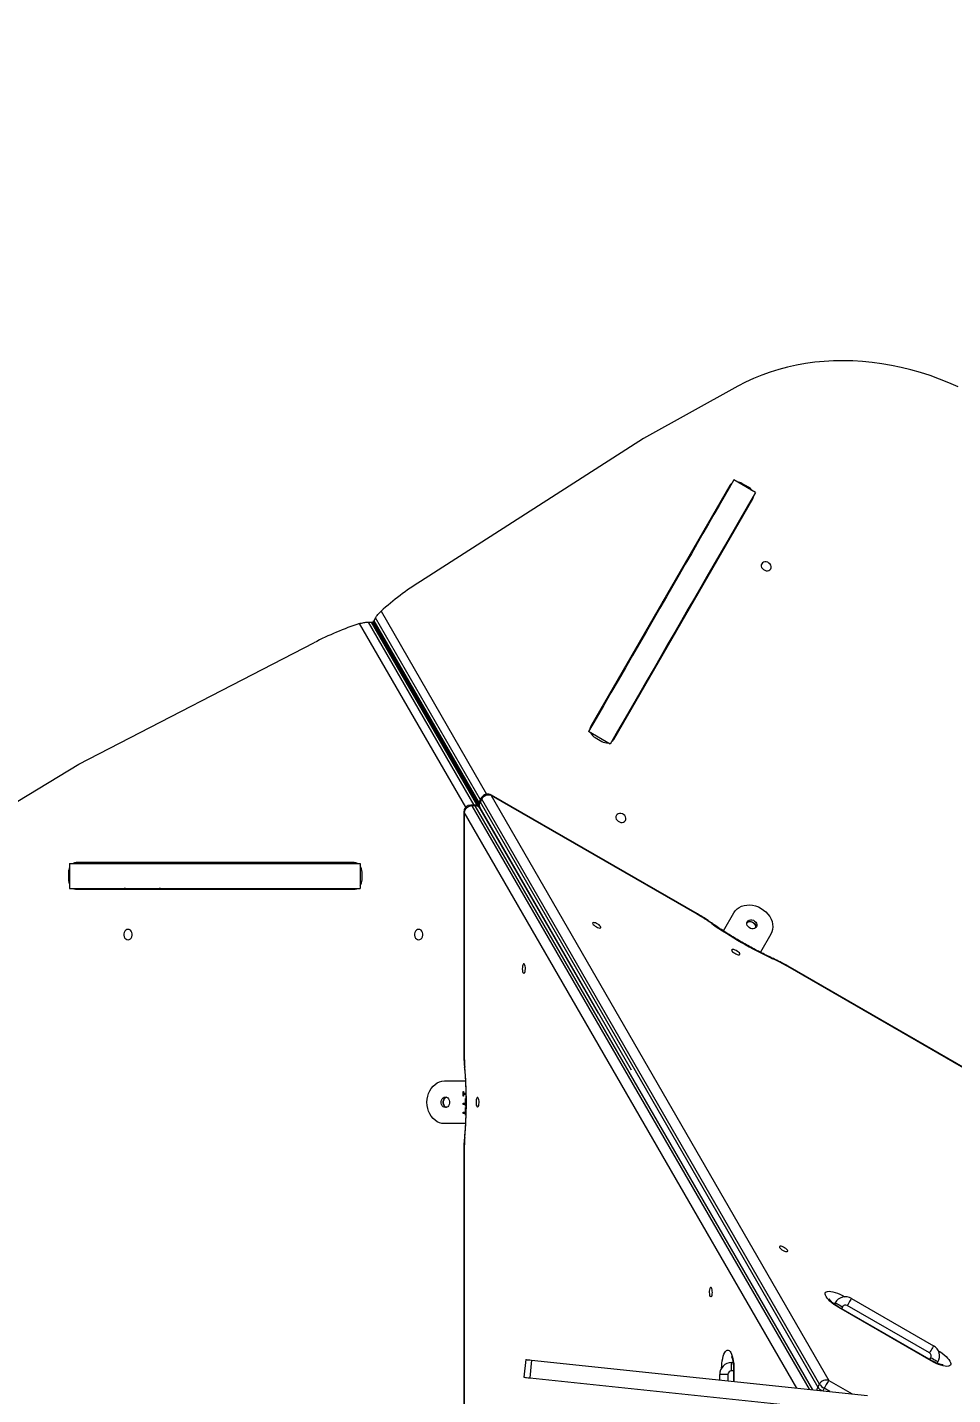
# Model space of a CAD drawing. Header units: millimetres. Extents: x 10684 to 26054, y -4768 to 6894.
# Drawn here: x 15979 to 16759, y -840 to 314 of the extents above; entities that cross this region are included whole.
import ezdxf

# ---------------------------------------------------------------- set-up
doc = ezdxf.new("R2010")
doc.units = ezdxf.units.MM
for name, color, linetype in [('DIKOM_ОБЪЕКТ', 7, 'Continuous'), ('DIKOM_РАЗМЕР_ЗОНА', 7, 'Continuous'), ('DIKOM_РАЗМЕР_ОБЪЕКТА', 7, 'Continuous')]:
    doc.layers.add(name, color=color, linetype=linetype)
doc.styles.add('style1', font='arial.ttf', dxfattribs={"width": 0.8})
doc.dimstyles.new('1-50', dxfattribs={"dimtxt": 300, "dimasz": 200, "dimexe": 100, "dimexo": 0, "dimgap": 100, "dimtad": 1, "dimtxsty": 'style1', "dimcen": 200, "dimclrd": 7, "dimclre": 7, "dimclrt": 7, "dimadec": 1, "dimazin": 2, "dimtfac": 1, "dimtmove": 0, "dimatfit": 2, "dimfxl": 0, "dimlwd": 25, "dimlwe": 18, "dimarcsym": 0})

# ---------------------------------------------------------------- blocks, each defined once
blk = doc.blocks.new('*D10')
at = {"layer": 'Defpoints', "color": 0, "transparency": 16777216}
for p in [(23703.9, 6443.4), (23703.9, 1519.9), (10683.6, -343.4)]:
    blk.add_point(p, dxfattribs=at)
at = {"layer": 'DIKOM_РАЗМЕР_ЗОНА', "color": 7, "lineweight": 18, "transparency": 16777216}
for p, q in [((10683.6, -343.4), (10683.6, 6543.4)), ((23703.9, 1519.9), (23703.9, 6543.4))]:
    blk.add_line(p, q, dxfattribs=at)
at = {"layer": 'DIKOM_РАЗМЕР_ЗОНА', "color": 7, "lineweight": 25, "transparency": 16777216}
blk.add_line((10883.6, 6443.4), (23503.9, 6443.4), dxfattribs=at)
at = {"layer": 'DIKOM_РАЗМЕР_ЗОНА', "color": 7, "transparency": 16777216}
for points in [[(10883.6, 6476.7), (10883.6, 6410.1), (10683.6, 6443.4)], [(23503.9, 6476.7), (23503.9, 6410.1), (23703.9, 6443.4)]]:
    blk.add_solid(points, dxfattribs=at)
at = {"layer": 'DIKOM_РАЗМЕР_ЗОНА', "color": 7, "transparency": 16777216, "insert": (17260.4, 6696.7), "char_height": 300, "attachment_point": 5, "style": 'style1'}
blk.add_mtext('13000', dxfattribs=at)
blk = doc.blocks.new('*D11')
at = {"layer": 'Defpoints', "color": 0, "transparency": 16777216}
for p in [(22204.3, 5604.8), (22204.3, 1517.6), (12683.6, -576.7)]:
    blk.add_point(p, dxfattribs=at)
at = {"layer": 'DIKOM_РАЗМЕР_ОБЪЕКТА', "color": 7, "lineweight": 18, "transparency": 16777216}
for p, q in [((12683.6, -576.7), (12683.6, 5704.8)), ((22204.3, 1517.6), (22204.3, 5704.8))]:
    blk.add_line(p, q, dxfattribs=at)
at = {"layer": 'DIKOM_РАЗМЕР_ОБЪЕКТА', "color": 7, "lineweight": 25, "transparency": 16777216}
blk.add_line((12883.6, 5604.8), (22004.3, 5604.8), dxfattribs=at)
at = {"layer": 'DIKOM_РАЗМЕР_ОБЪЕКТА', "color": 7, "transparency": 16777216}
for points in [[(12883.6, 5638.1), (12883.6, 5571.5), (12683.6, 5604.8)], [(22004.3, 5638.1), (22004.3, 5571.5), (22204.3, 5604.8)]]:
    blk.add_solid(points, dxfattribs=at)
at = {"layer": 'DIKOM_РАЗМЕР_ОБЪЕКТА', "color": 7, "transparency": 16777216, "insert": (17246, 5858), "char_height": 300, "attachment_point": 5, "style": 'style1'}
blk.add_mtext('9500', dxfattribs=at)

msp = doc.modelspace()

# ---------------------------------------------------------------- linework, layer by layer
at = {"layer": 'DIKOM_ОБЪЕКТ', "color": 7, "linetype": 'Continuous', "lineweight": 15}
for p, q in [((16577.859, 10.89), (16498.103, -33.103)), ((16498.103, -33.103), (16310.213, -153.708)), ((16592.653, -78.703), (16574.467, -68.203)), ((16571.001, -72.806), (16453.761, -275.871)), ((16581.197, -71.146), (16580.789, -71.853)), ((16586.74, -74.346), (16581.197, -71.146)), ((16586.331, -75.053), (16586.74, -74.346)), ((16473.16, -287.071), (16590.4, -84.006)), ((16586.801, -88.974), (16569.362, -119.179)), ((16554.945, -145.415), (16554.339, -145.065)), ((16514.329, -170.964), (16515.542, -170.264)), ((16515.542, -170.264), (16514.33, -170.964)), ((16542.889, -164.897), (16543.495, -165.247)), ((16544.536, -162.044), (16545.142, -162.394)), ((16272.2, -184.462), (16270.758, -186.958)), ((16360.771, -337.871), (16272.2, -184.462)), ((16276.903, -178.949), (16365.978, -333.232)), ((16512.542, -175.46), (16511.329, -176.16)), ((16512.542, -175.46), (16511.329, -176.16)), ((16512.541, -175.461), (16511.329, -176.161)), ((16512.541, -175.461), (16511.329, -176.161)), ((16511.329, -176.161), (16512.154, -175.685)), ((16511.329, -176.16), (16512.129, -175.698)), ((16512.129, -175.698), (16512.542, -175.46)), ((16512.154, -175.685), (16512.541, -175.461)), ((16348.311, -344.219), (16258.895, -189.346)), ((16266.02, -188.029), (16268.904, -188.029)), ((16266.02, -188.029), (16355.151, -342.409)), ((16358.527, -343.262), (16268.904, -188.029)), ((16360.051, -344.566), (16269.765, -188.185)), ((16270.468, -187.792), (16359.562, -342.107)), ((16270.758, -186.958), (16359.592, -340.824)), ((16021.989, -307.988), (16220.38, -205.573)), ((16315.949, -268.178), (16316.646, -267.775)), ((16480.236, -274.816), (16479.63, -274.466)), ((16323.449, -281.169), (16324.147, -280.766)), ((16324.147, -280.767), (16323.449, -281.169)), ((16470.103, -290.966), (16451.916, -280.466)), ((16457.421, -285.531), (16462.964, -288.731)), ((15944.011, -355.062), (16021.989, -307.988)), ((16338.062, -304.868), (16337.364, -305.27)), ((16369.797, -334.237), (16654.461, -827.702)), ((16543.561, -434.559), (16369.797, -334.237)), ((16543.723, -434.278), (16369.96, -333.955)), ((16355.443, -342.409), (16352.606, -342.409)), ((16356.397, -343.178), (16353.56, -343.178)), ((16353.56, -343.178), (16637.894, -835.247)), ((16640.915, -835.565), (16356.397, -343.178)), ((16360.344, -344.607), (16487.933, -565.784)), ((16361.764, -336.152), (16360.345, -338.609)), ((16361.952, -337.362), (16360.534, -339.82)), ((16360.534, -339.82), (16645.197, -833.284)), ((16460.269, -517.828), (16360.638, -345.407)), ((16646.616, -830.827), (16361.952, -337.362)), ((16346.606, -348.409), (16346.606, -549.054)), ((16346.606, -348.409), (16346.931, -348.409)), ((16346.931, -348.409), (16346.931, -549.054)), ((16627.618, -834.167), (16346.931, -348.409)), ((16014.204, -391.671), (16014.204, -412.671)), ((16014.204, -391.671), (16259.305, -391.671)), ((16254.403, -390.971), (16019.923, -390.971)), ((16103.266, -390.971), (16102.053, -391.671)), ((16259.305, -391.671), (16259.305, -412.671)), ((16013.387, -398.971), (16013.387, -405.371)), ((16014.204, -398.971), (16013.387, -398.971)), ((16260.939, -405.371), (16260.939, -398.971)), ((16013.387, -405.371), (16014.204, -405.371)), ((16014.204, -412.671), (16259.305, -412.671)), ((16019.923, -413.371), (16254.403, -413.371)), ((16090.832, -412.671), (16090.832, -413.371)), ((16110.438, -413.371), (16110.438, -412.671)), ((16113.732, -413.371), (16113.732, -412.671)), ((16240.251, -412.671), (16240.251, -413.371)), ((16565.603, -448.585), (16574.433, -433.292)), ((16605.61, -451.292), (16596.78, -466.585)), ((17011.215, -704.559), (16619.948, -478.661)), ((17011.377, -704.278), (16620.111, -478.38)), ((16346.606, -549.054), (16346.931, -549.054)), ((16330.397, -575.156), (16348.056, -575.156)), ((16346.112, -584.106), (16346.339, -584.106)), ((16346.112, -587.856), (16346.112, -584.106)), ((16346.339, -587.856), (16346.112, -587.856)), ((16346.399, -587.221), (16346.399, -584.839)), ((16347.59, -585.356), (16348.455, -585.356)), ((16348.477, -586.606), (16347.59, -586.606)), ((16346.112, -593.828), (16348.272, -593.828)), ((16346.112, -595.078), (16346.112, -593.828)), ((16348.272, -595.078), (16346.112, -595.078)), ((16346.399, -595.078), (16346.399, -593.828)), ((16348.272, -589.939), (16348.538, -589.939)), ((16348.272, -593.828), (16348.272, -589.939)), ((16348.559, -593.828), (16348.272, -593.828)), ((16348.272, -596.467), (16348.272, -595.078)), ((16348.559, -595.078), (16348.272, -595.078)), ((16348.532, -596.467), (16348.272, -596.467)), ((16348.272, -597.439), (16348.516, -597.439)), ((16348.272, -601.328), (16348.272, -597.439)), ((16348.057, -611.156), (16330.397, -611.156)), ((16346.112, -601.328), (16348.272, -601.328)), ((16346.112, -602.578), (16346.112, -601.328)), ((16348.272, -602.578), (16346.112, -602.578)), ((16346.399, -602.578), (16346.399, -601.328)), ((16348.559, -601.328), (16348.272, -601.328)), ((16348.272, -603.967), (16348.272, -602.578)), ((16346.606, -637.258), (16346.606, -1089.054)), ((16346.606, -637.258), (16346.931, -637.258)), ((16346.931, -637.258), (16346.931, -1089.054)), ((16668.023, -757.189), (16668.035, -757.196)), ((16673.588, -758.52), (16742.87, -798.52)), ((16659.235, -763.379), (16659.928, -762.181)), ((16740.771, -811.185), (16662.829, -766.185)), ((16740.961, -810.857), (16663.019, -765.857)), ((16665.99, -765.681), (16665.171, -767.099)), ((16739.37, -804.582), (16670.088, -764.582)), ((16398.888, -810.127), (16397.32, -825.044)), ((16403.86, -810.649), (16402.292, -825.567)), ((16403.86, -810.649), (16687.121, -840.421)), ((16572.476, -819.671), (16572.476, -812.671)), ((16572.476, -812.671), (16573.734, -812.671)), ((16573.677, -812.388), (16573.604, -812.671)), ((16574.114, -818.156), (16574.114, -828.544)), ((16574.114, -818.156), (16574.493, -818.156)), ((16574.493, -818.156), (16574.493, -828.583)), ((16739.649, -810.099), (16740.468, -808.681)), ((16746.53, -812.181), (16745.901, -813.27)), ((16746.174, -813.363), (16745.966, -813.157)), ((16402.292, -825.567), (16685.553, -855.339)), ((16562.476, -827.32), (16562.476, -822.671)), ((16569.476, -822.671), (16562.476, -822.671)), ((16569.476, -822.671), (16569.476, -828.056)), ((16574.114, -819.671), (16572.476, -819.671)), ((16654.461, -827.702), (16674.126, -839.055)), ((16645.197, -833.284), (16646.616, -830.827)), ((16650.649, -834.303), (16649.406, -836.457)), ((16655.487, -837.096), (16650.649, -834.303))]:
    msp.add_line(p, q, dxfattribs=at)
at = {"layer": 'DIKOM_ОБЪЕКТ', "color": 7, "linetype": 'Continuous', "lineweight": 15, "flags": 128}
for points in [[(16763.558, 10.331), (16755.755, 13.774), (16747.856, 16.939), (16739.873, 19.822), (16731.821, 22.418), (16723.714, 24.722), (16715.565, 26.731), (16707.39, 28.44), (16699.201, 29.847), (16691.014, 30.949), (16682.843, 31.745), (16674.702, 32.232), (16666.604, 32.411), (16658.565, 32.281), (16650.599, 31.842), (16642.718, 31.094), (16634.937, 30.04), (16627.269, 28.681), (16619.728, 27.019), (16612.327, 25.057), (16605.078, 22.799), (16597.995, 20.249), (16591.09, 17.411), (16584.374, 14.289), (16577.859, 10.89)], [(16574.467, -68.203), (16570.474, -75.119), (16566.333, -82.291), (16562.048, -89.714), (16557.62, -97.382), (16553.055, -105.289), (16548.356, -113.429), (16543.526, -121.795), (16538.569, -130.38), (16533.49, -139.178), (16528.291, -148.181), (16522.979, -157.383), (16517.556, -166.776), (16512.027, -176.353), (16506.396, -186.105), (16500.668, -196.026), (16494.848, -206.106), (16488.94, -216.339), (16482.949, -226.716), (16476.88, -237.229), (16470.737, -247.868), (16464.525, -258.627), (16458.25, -269.496), (16451.916, -280.466)], [(16592.653, -78.703), (16588.661, -85.619), (16584.52, -92.791), (16580.234, -100.214), (16575.807, -107.882), (16571.242, -115.789), (16566.542, -123.929), (16561.712, -132.295), (16556.755, -140.88), (16551.676, -149.678), (16546.478, -158.681), (16541.165, -167.883), (16535.742, -177.276), (16530.213, -186.853), (16524.583, -196.605), (16518.855, -206.526), (16513.035, -216.606), (16507.127, -226.839), (16501.136, -237.216), (16495.066, -247.729), (16488.923, -258.368), (16482.712, -269.127), (16476.437, -279.996), (16470.103, -290.966)], [(16605.524, -143.21), (16605.876, -142.243), (16605.891, -141.177), (16605.568, -140.098), (16604.932, -139.092), (16604.035, -138.241), (16602.951, -137.615), (16601.766, -137.264), (16600.577, -137.216), (16599.48, -137.476), (16598.564, -138.022), (16597.903, -138.81), (16597.551, -139.776), (16597.536, -140.842), (16597.86, -141.922), (16598.496, -142.928), (16599.392, -143.778), (16600.477, -144.404), (16601.662, -144.755), (16602.851, -144.803), (16603.948, -144.543), (16604.864, -143.998), (16605.524, -143.21)], [(16530.542, -144.283), (16529.604, -144.825), (16529.33, -144.983)], [(16512.542, -175.46), (16512.129, -175.699), (16511.329, -176.16)], [(16512.541, -175.461), (16512.154, -175.685), (16511.329, -176.161)], [(16369.797, -334.237), (16369.933, -334.002), (16369.96, -333.955)], [(16352.606, -342.409), (16353.091, -342.598), (16353.56, -343.178)], [(16356.397, -343.178), (16355.928, -342.598), (16355.443, -342.409)], [(16360.345, -338.609), (16360.266, -339.123), (16360.534, -339.82)], [(16361.952, -337.362), (16361.685, -336.666), (16361.764, -336.152)], [(16482.974, -355.473), (16483.326, -354.507), (16483.341, -353.44), (16483.017, -352.361), (16482.382, -351.355), (16481.485, -350.504), (16480.401, -349.878), (16479.216, -349.527), (16478.027, -349.479), (16476.93, -349.739), (16476.014, -350.285), (16475.353, -351.073), (16475.001, -352.039), (16474.986, -353.105), (16475.31, -354.185), (16475.946, -355.191), (16476.842, -356.041), (16477.927, -356.667), (16479.112, -357.018), (16480.301, -357.066), (16481.398, -356.807), (16482.314, -356.261), (16482.974, -355.473)], [(16133.266, -390.971), (16132.997, -391.126), (16132.053, -391.671)], [(16132.054, -391.671), (16132.857, -391.207), (16133.266, -390.971)], [(16139.266, -390.971), (16139.106, -391.063), (16138.329, -391.512), (16138.054, -391.671)], [(16138.054, -391.671), (16138.33, -391.512), (16139.107, -391.063), (16139.266, -390.971)], [(16574.433, -433.292), (16575.64, -431.568), (16577.14, -430.062), (16578.902, -428.804), (16580.89, -427.822), (16583.065, -427.134), (16585.381, -426.755), (16587.791, -426.692), (16590.247, -426.946), (16592.698, -427.513), (16595.095, -428.381), (16597.388, -429.532), (16599.532, -430.942), (16601.482, -432.584), (16603.198, -434.423), (16604.647, -436.423), (16605.797, -438.542), (16606.627, -440.738), (16607.118, -442.965), (16607.261, -445.178), (16607.054, -447.332), (16606.499, -449.384), (16605.61, -451.292)], [(16543.561, -434.559), (16543.696, -434.325), (16543.723, -434.278)], [(16063.633, -447.271), (16062.62, -447.449), (16061.689, -447.969), (16060.916, -448.79), (16060.363, -449.843), (16060.075, -451.045), (16060.075, -452.297), (16060.363, -453.499), (16060.916, -454.552), (16061.689, -455.372), (16062.62, -455.893), (16063.633, -456.071), (16064.646, -455.893), (16065.576, -455.372), (16066.35, -454.552), (16066.903, -453.499), (16067.191, -452.297), (16067.191, -451.045), (16066.903, -449.843), (16066.35, -448.79), (16065.576, -447.969), (16064.646, -447.449), (16063.633, -447.271)], [(16308.733, -447.271), (16307.72, -447.449), (16306.79, -447.969), (16306.016, -448.79), (16305.463, -449.843), (16305.175, -451.045), (16305.175, -452.297), (16305.463, -453.499), (16306.016, -454.552), (16306.79, -455.372), (16307.72, -455.893), (16308.733, -456.071), (16309.746, -455.893), (16310.677, -455.372), (16311.45, -454.552), (16312.003, -453.499), (16312.291, -452.297), (16312.291, -451.045), (16312.003, -449.843), (16311.45, -448.79), (16310.677, -447.969), (16309.746, -447.449), (16308.733, -447.271)], [(16462.341, -445.868), (16462.379, -445.447), (16462.105, -444.887), (16461.545, -444.235), (16460.747, -443.551), (16459.783, -442.896), (16458.739, -442.326), (16457.707, -441.894), (16456.779, -441.637), (16456.038, -441.578), (16455.548, -441.722), (16455.355, -442.058), (16455.474, -442.554), (16455.896, -443.166), (16456.583, -443.841), (16457.473, -444.519), (16458.488, -445.138), (16459.538, -445.645), (16460.529, -445.994), (16461.374, -446.154), (16461.996, -446.11), (16462.341, -445.868)], [(16556.353, -442.333), (16556.135, -442.258), (16555.736, -442.324)], [(16585.801, -440.801), (16586.463, -440.011), (16587.38, -439.464), (16588.478, -439.203), (16589.667, -439.25), (16590.852, -439.6), (16591.937, -440.227), (16592.833, -441.078), (16593.468, -442.084), (16593.791, -443.165), (16593.775, -444.233), (16593.422, -445.201), (16592.761, -445.991), (16591.844, -446.538), (16590.746, -446.799), (16589.557, -446.752), (16588.372, -446.401), (16587.287, -445.775), (16586.391, -444.924), (16585.756, -443.918), (16585.433, -442.837), (16585.448, -441.769), (16585.801, -440.801)], [(16592.856, -445.907), (16592.881, -445.783), (16592.896, -444.716), (16592.572, -443.637), (16591.936, -442.631), (16591.04, -441.78), (16589.955, -441.154), (16588.77, -440.803), (16587.581, -440.755), (16586.484, -441.015), (16585.568, -441.561), (16585.474, -441.645)], [(16585.481, -441.611), (16585.601, -441.504), (16586.518, -440.956), (16587.616, -440.695), (16588.805, -440.742), (16589.991, -441.093), (16591.075, -441.719), (16591.971, -442.57), (16592.607, -443.577), (16592.93, -444.658), (16592.914, -445.725), (16592.881, -445.883)], [(16572.609, -464.45), (16572.572, -464.87), (16572.846, -465.431), (16573.406, -466.082), (16574.204, -466.766), (16575.167, -467.422), (16576.211, -467.991), (16577.243, -468.424), (16578.171, -468.681), (16578.913, -468.74), (16579.402, -468.595), (16579.596, -468.26), (16579.476, -467.764), (16579.055, -467.151), (16578.368, -466.476), (16577.477, -465.799), (16576.462, -465.179), (16575.412, -464.673), (16574.421, -464.324), (16573.577, -464.164), (16572.955, -464.207), (16572.609, -464.45)], [(16606.82, -471.47), (16606.994, -471.621), (16607.136, -472)], [(16397.334, -484.37), (16397.717, -484.192), (16398.065, -483.674), (16398.349, -482.864), (16398.543, -481.831), (16398.629, -480.668), (16398.6, -479.479), (16398.458, -478.37), (16398.217, -477.437), (16397.897, -476.766), (16397.527, -476.414), (16397.14, -476.414), (16396.771, -476.766), (16396.451, -477.437), (16396.209, -478.37), (16396.068, -479.479), (16396.039, -480.668), (16396.125, -481.831), (16396.319, -482.864), (16396.602, -483.674), (16396.951, -484.192), (16397.334, -484.37)], [(16620.111, -478.38), (16620.083, -478.427), (16619.948, -478.661)], [(16347.267, -564.018), (16347.311, -563.793), (16347.568, -563.48)], [(16330.397, -611.156), (16328.3, -610.973), (16326.246, -610.427), (16324.276, -609.529), (16322.431, -608.298), (16320.748, -606.759), (16319.262, -604.943), (16318.002, -602.887), (16316.994, -600.633), (16316.26, -598.227), (16315.813, -595.718), (16315.663, -593.156), (16315.813, -590.594), (16316.26, -588.085), (16316.994, -585.678), (16318.002, -583.424), (16319.262, -581.368), (16320.748, -579.552), (16322.431, -578.013), (16324.276, -576.782), (16326.246, -575.885), (16328.3, -575.339), (16330.397, -575.156)], [(16331.216, -588.756), (16332.231, -588.934), (16333.163, -589.454), (16333.938, -590.274), (16334.492, -591.328), (16334.781, -592.53), (16334.781, -593.782), (16334.492, -594.984), (16333.938, -596.037), (16333.163, -596.857), (16332.231, -597.378), (16331.216, -597.556), (16330.201, -597.378), (16329.269, -596.857), (16328.494, -596.037), (16327.94, -594.984), (16327.651, -593.782), (16327.651, -592.53), (16327.94, -591.328), (16328.494, -590.274), (16329.269, -589.454), (16330.201, -588.934), (16331.216, -588.756)], [(16332.078, -597.428), (16331.924, -597.378), (16330.992, -596.857), (16330.217, -596.037), (16329.663, -594.984), (16329.374, -593.782), (16329.374, -592.53), (16329.663, -591.328), (16330.217, -590.274), (16330.992, -589.454), (16331.924, -588.934), (16332.078, -588.884)], [(16332.11, -588.894), (16331.99, -588.934), (16331.06, -589.454), (16330.286, -590.275), (16329.733, -591.328), (16329.445, -592.53), (16329.445, -593.782), (16329.733, -594.984), (16330.286, -596.037), (16331.06, -596.857), (16331.99, -597.378), (16332.11, -597.418)], [(16358.293, -597.156), (16358.675, -596.978), (16359.024, -596.461), (16359.308, -595.65), (16359.501, -594.617), (16359.588, -593.455), (16359.559, -592.266), (16359.417, -591.156), (16359.176, -590.224), (16358.856, -589.552), (16358.486, -589.201), (16358.099, -589.201), (16357.729, -589.552), (16357.41, -590.224), (16357.168, -591.156), (16357.027, -592.266), (16356.998, -593.455), (16357.084, -594.617), (16357.277, -595.65), (16357.561, -596.461), (16357.91, -596.978), (16358.293, -597.156)], [(16347.267, -622.293), (16347.311, -622.519), (16347.568, -622.832)], [(16619.805, -718.832), (16619.843, -718.412), (16619.569, -717.851), (16619.009, -717.2), (16618.211, -716.516), (16617.248, -715.86), (16616.203, -715.291), (16615.172, -714.858), (16614.244, -714.601), (16613.502, -714.542), (16613.013, -714.687), (16612.819, -715.022), (16612.939, -715.518), (16613.36, -716.131), (16614.047, -716.806), (16614.937, -717.483), (16615.953, -718.103), (16617.003, -718.609), (16617.994, -718.958), (16618.838, -719.118), (16619.46, -719.075), (16619.805, -718.832)], [(16554.996, -757.22), (16555.379, -757.042), (16555.727, -756.525), (16556.011, -755.714), (16556.205, -754.681), (16556.291, -753.519), (16556.262, -752.33), (16556.12, -751.22), (16555.879, -750.288), (16555.559, -749.616), (16555.189, -749.264), (16554.802, -749.264), (16554.432, -749.616), (16554.113, -750.288), (16553.871, -751.22), (16553.73, -752.33), (16553.701, -753.519), (16553.787, -754.681), (16553.981, -755.714), (16554.264, -756.525), (16554.613, -757.042), (16554.996, -757.22)], [(16662.829, -766.185), (16660.793, -764.943), (16658.86, -763.627), (16657.074, -762.269), (16655.475, -760.897), (16654.097, -759.543), (16652.973, -758.237), (16652.127, -757.008), (16651.579, -755.884), (16651.339, -754.889), (16651.414, -754.046), (16651.802, -753.373), (16652.495, -752.887), (16653.476, -752.597), (16654.725, -752.51), (16656.212, -752.628), (16657.905, -752.948), (16659.766, -753.464), (16661.754, -754.163), (16663.823, -755.031), (16665.929, -756.047), (16668.023, -757.189)], [(16673.588, -758.52), (16673.521, -758.637), (16673.321, -758.982), (16672.998, -759.542), (16672.563, -760.296), (16672.032, -761.214), (16671.427, -762.263), (16670.771, -763.4), (16670.088, -764.582)], [(16659.469, -762.975), (16658.716, -762.729), (16658.274, -762.603)], [(16659.928, -762.181), (16660.044, -762.248), (16660.389, -762.447), (16660.949, -762.77), (16661.703, -763.206), (16662.622, -763.736), (16663.67, -764.341), (16664.807, -764.998), (16665.99, -765.681)], [(16663.019, -765.857), (16662.987, -765.912), (16662.829, -766.185)], [(16564.115, -817.185), (16564.163, -815.771), (16564.336, -813.44), (16564.62, -811.214), (16565.008, -809.143), (16565.492, -807.273), (16566.061, -805.647), (16566.702, -804.299), (16567.402, -803.262), (16568.144, -802.557), (16568.911, -802.201), (16569.687, -802.201), (16570.455, -802.557), (16571.197, -803.262), (16571.896, -804.299), (16572.538, -805.647), (16573.107, -807.273), (16573.591, -809.143), (16573.979, -811.214), (16574.263, -813.44), (16574.435, -815.771), (16574.493, -818.156)], [(16742.87, -798.52), (16742.803, -798.637), (16742.603, -798.982), (16742.28, -799.542), (16741.845, -800.296), (16741.314, -801.214), (16740.709, -802.263), (16740.053, -803.4), (16739.37, -804.582)], [(16746.801, -802.683), (16748.001, -803.432), (16749.934, -804.747), (16751.72, -806.106), (16753.32, -807.477), (16754.697, -808.831), (16755.821, -810.137), (16756.667, -811.366), (16757.216, -812.491), (16757.455, -813.486), (16757.38, -814.329), (16756.992, -815.001), (16756.299, -815.488), (16755.318, -815.778), (16754.07, -815.864), (16752.582, -815.746), (16750.889, -815.426), (16749.028, -814.91), (16747.041, -814.211), (16744.971, -813.344), (16742.865, -812.327), (16740.771, -811.185)], [(16398.888, -810.127), (16398.966, -810.135), (16399.397, -810.18), (16400.172, -810.262), (16401.231, -810.373), (16402.493, -810.505), (16403.86, -810.649)], [(16746.53, -812.181), (16746.414, -812.113), (16746.069, -811.914), (16745.508, -811.591), (16744.755, -811.155), (16743.836, -810.625), (16742.788, -810.02), (16741.651, -809.363), (16740.468, -808.681)], [(16740.961, -810.857), (16740.929, -810.912), (16740.771, -811.185)], [(16397.32, -825.044), (16397.398, -825.053), (16397.829, -825.098), (16398.604, -825.179), (16399.663, -825.291), (16400.925, -825.423), (16402.292, -825.567)], [(16654.461, -827.702), (16654.216, -828.125), (16653.872, -828.721), (16653.442, -829.467), (16652.941, -830.334), (16652.39, -831.288), (16651.809, -832.294), (16651.222, -833.312), (16650.649, -834.303)]]:
    msp.add_lwpolyline(points, dxfattribs=at)
at = {"layer": 'DIKOM_ОБЪЕКТ', "color": 7, "linetype": 'Continuous', "lineweight": 15}
for centre, radius, start, end in [((16571.504, -83.126), 5.596, 121.034196, 149.626357), ((16575.826, -75.633), 5.593, 121.02234, 149.634699), ((16576.462, -79.268), 9.402, 59.759276, 84.063288), ((16582.073, -82.507), 9.402, 35.936029, 60.23987), ((16581.212, -88.731), 5.595, 330.371883, 358.970927), ((16585.537, -81.24), 5.595, 330.371353, 358.971456), ((16571.121, -120.904), 2.455, 105.573645, 147.734604), ((16556.415, -146.376), 2.455, 105.573645, 147.734604), ((16437.747, -356.61), 239.654, 122.151274, 132.155998), ((16332.333, -417.476), 239.659, 107.844132, 117.848686), ((16458.625, -278.637), 5.595, 150.371883, 178.970927), ((16461.863, -277.637), 9.058, 205.039343, 240.63932), ((16468.333, -284.242), 5.595, 301.030726, 329.629828), ((16467.58, -280.939), 9.057, 239.359288, 274.961988), ((16366.96, -339.152), 6, 60, 150), ((16367.849, -340.755), 6.803, 73.361497, 150.084514), ((16352.606, -348.409), 6, 90, 180), ((16353.55, -349.981), 6.803, 89.915996, 166.637867), ((16355.443, -348.409), 6, 30.020759, 90), ((16356.613, -347.916), 4.743, 31.938622, 92.606642), ((16365.541, -341.609), 6, 150, 209.979241), ((16364.529, -342.376), 4.743, 147.39029, 208.06091), ((16019.96, -396.567), 5.597, 90.375285, 118.966687), ((16028.609, -396.566), 5.595, 90.371577, 118.97102), ((16254.365, -396.569), 5.598, 61.03821, 89.619819), ((16022.789, -398.932), 9.402, 155.936228, 180.239976), ((16251.88, -398.87), 9.059, 359.361735, 34.959425), ((16022.789, -405.41), 9.402, 179.759995, 204.063623), ((16019.96, -407.775), 5.597, 241.033313, 269.624715), ((16028.61, -407.774), 5.597, 241.033514, 269.623375), ((16061.518, -415.125), 2.456, 92.27351, 134.41866), ((16090.93, -415.125), 2.456, 92.27351, 134.41866), ((16254.365, -407.773), 5.598, 270.380181, 298.96179), ((16251.881, -405.472), 9.059, 325.040442, 0.638398), ((16462.883, -574.485), 161.518, 54.909106, 60.033239), ((16748.511, -167.779), 335.466, 234.924859, 245.075123), ((16539.115, -618.479), 161.502, 59.966498, 65.091143), ((16508.399, -549.149), 161.468, 179.966142, 185.09185), ((16013.396, -593.156), 335.487, 354.925176, 5.074824), ((16508.4, -637.163), 161.469, 174.90816, 180.033849), ((16668.588, -767.181), 10, 60, 150), ((16668.588, -767.181), 3, 60, 150), ((16737.87, -807.181), 3, 330, 60), ((16737.87, -807.181), 10, 330, 60), ((16572.476, -822.671), 10, 90, 180), ((16572.476, -822.671), 3, 90, 180), ((16652.513, -834.22), 6.804, 73.362939, 150.08238), ((16649.75, -836), 5.301, 149.182392, 179.305367), ((16654.111, -826.9), 10.964, 215.61058, 239.743868), ((16655.958, -824.065), 11.533, 215.896445, 242.59072)]:
    msp.add_arc(centre, radius, start, end, dxfattribs=at)
for points, knots in [([(16272.2, -184.462), (16272.386, -184.164), (16272.759, -183.57), (16273.673, -182.384), (16274.749, -181.12), (16275.882, -179.908), (16276.578, -179.254), (16276.903, -178.949)], [0, 0, 0, 0, 0.19674485, 0.39329872, 0.59576425, 0.81157794, 1, 1, 1, 1]), ([(16258.895, -189.346), (16259.432, -189.186), (16260.507, -188.866), (16262.39, -188.455), (16264.15, -188.165), (16265.358, -188.042), (16265.865, -188.032), (16266.02, -188.029)], [0, 0, 0, 0, 0.2341149, 0.46846323, 0.69518003, 0.90660774, 1, 1, 1, 1]), ([(16268.904, -188.029), (16269.184, -188.039), (16269.646, -188.054), (16269.697, -188.169), (16269.716, -188.214)], [0, 0, 0, 0, 0.60741721, 1, 1, 1, 1]), ([(16270.489, -187.779), (16270.479, -187.779), (16270.366, -187.777), (16270.49, -187.454), (16270.695, -187.075), (16270.758, -186.958)], [0, 0, 0, 0, 0.05856426, 0.71159335, 1, 1, 1, 1]), ([(16556.352, -442.333), (16555.753, -441.915), (16554.017, -440.703), (16551.055, -438.741), (16547.441, -436.46), (16544.968, -435.008), (16543.723, -434.278)], [0, 0, 0, 0, 0.14884466, 0.4315858, 0.71405782, 1, 1, 1, 1]), ([(16606.821, -471.471), (16605.926, -471.053), (16603.329, -469.841), (16599.015, -467.739), (16593.888, -465.133), (16588.772, -462.416), (16583.682, -459.599), (16578.633, -456.689), (16573.641, -453.696), (16568.722, -450.628), (16563.892, -447.495), (16559.772, -444.723), (16557.291, -442.989), (16556.352, -442.333)], [0, 0, 0, 0, 0.05185743, 0.15043616, 0.24905934, 0.34772368, 0.4464152, 0.545122, 0.64383145, 0.74252892, 0.84120459, 0.93984656, 1, 1, 1, 1]), ([(16620.111, -478.38), (16619.459, -478.008), (16617.573, -476.928), (16614.416, -475.217), (16610.627, -473.27), (16608.096, -472.073), (16606.821, -471.471)], [0, 0, 0, 0, 0.14868791, 0.43088876, 0.71323171, 1, 1, 1, 1]), ([(16346.606, -549.054), (16346.609, -549.804), (16346.617, -551.978), (16346.714, -555.567), (16346.922, -559.822), (16347.151, -562.612), (16347.267, -564.018)], [0, 0, 0, 0, 0.14869167, 0.43088736, 0.71323343, 1, 1, 1, 1]), ([(16347.267, -564.018), (16347.353, -565.002), (16347.601, -567.857), (16347.938, -572.644), (16348.245, -578.386), (16348.45, -584.176), (16348.555, -589.993), (16348.56, -595.82), (16348.463, -601.639), (16348.266, -607.434), (16347.968, -613.183), (16347.627, -618.137), (16347.366, -621.152), (16347.267, -622.294)], [0, 0, 0, 0, 0.051857128, 0.150435057, 0.249059745, 0.347724025, 0.446415041, 0.545120841, 0.643830705, 0.742528942, 0.841203914, 0.939844963, 1, 1, 1, 1]), ([(16346.339, -584.106), (16346.338, -584.363), (16346.336, -584.72), (16346.496, -585.145), (16346.786, -585.367), (16347.172, -585.344), (16347.462, -585.352), (16347.59, -585.356)], [0, 0, 0, 0, 0.31413939, 0.43671429, 0.55896309, 0.80576079, 1, 1, 1, 1]), ([(16347.59, -586.606), (16347.382, -586.611), (16347.093, -586.618), (16346.72, -586.646), (16346.443, -586.854), (16346.352, -587.331), (16346.343, -587.68), (16346.339, -587.856)], [0, 0, 0, 0, 0.31505662, 0.43880471, 0.56105534, 0.77894182, 1, 1, 1, 1]), ([(16347.267, -622.294), (16347.205, -623.022), (16347.024, -625.131), (16346.805, -628.677), (16346.637, -632.947), (16346.616, -635.815), (16346.606, -637.258)], [0, 0, 0, 0, 0.14884281, 0.431580498, 0.714054889, 1, 1, 1, 1]), ([(16663.019, -765.857), (16662.728, -765.686), (16661.88, -765.188), (16660.525, -764.315), (16659.032, -763.253), (16657.711, -762.206), (16656.604, -761.221), (16655.778, -760.383), (16655.22, -759.727), (16654.911, -759.303), (16654.792, -759.086), (16654.805, -759.116), (16654.809, -759.124)], [0, 0, 0, 0, 0.066915116, 0.195035198, 0.322316952, 0.447633932, 0.569877668, 0.687762599, 0.788105844, 0.88155361, 0.968895902, 1, 1, 1, 1]), ([(16572.371, -807.656), (16572.385, -807.676), (16572.414, -807.72), (16572.609, -808.108), (16572.862, -808.756), (16573.154, -809.697), (16573.446, -810.915), (16573.712, -812.384), (16573.925, -814.059), (16574.065, -815.857), (16574.111, -817.246), (16574.114, -818.007), (16574.114, -818.156)], [0, 0, 0, 0, 0.0827589, 0.1721138, 0.2685508, 0.37272779, 0.48417814, 0.60165725, 0.72372526, 0.84899299, 0.97047261, 1, 1, 1, 1]), ([(16750.926, -814.597), (16750.901, -814.599), (16750.849, -814.603), (16750.415, -814.578), (16749.727, -814.473), (16748.766, -814.255), (16747.566, -813.899), (16746.161, -813.394), (16744.603, -812.741), (16742.976, -811.964), (16741.75, -811.309), (16741.09, -810.931), (16740.961, -810.857)], [0, 0, 0, 0, 0.08275771, 0.17211418, 0.26855088, 0.37272936, 0.48417913, 0.60165406, 0.72372413, 0.84899102, 0.97047292, 1, 1, 1, 1])]:
    msp.add_open_spline(points, degree=3, knots=knots, dxfattribs=at)

# ---------------------------------------------------------------- dimensions: what is measured, and where the dimension line sits
at = {"layer": 'DIKOM_РАЗМЕР_ЗОНА'}
dim = msp.add_linear_dim(base=(23703.869, 6443.393), p1=(10683.599, -343.355), p2=(23703.869, 1519.85), text='13000', dimstyle='1-50', dxfattribs=at)
dim.commit()
dim.dimension.update_dxf_attribs({"geometry": '*D10', "text_midpoint": (17260.351, 6443.393), "dimtype": 160})
at = {"layer": 'DIKOM_РАЗМЕР_ОБЪЕКТА'}
dim = msp.add_linear_dim(base=(22204.333, 5604.786), p1=(12683.599, -576.702), p2=(22204.333, 1517.557), text='9500', dimstyle='1-50', dxfattribs=at)
dim.commit()
dim.dimension.update_dxf_attribs({"geometry": '*D11', "text_midpoint": (17246.027, 5604.786), "dimtype": 160})

doc.saveas('drawing.dxf')
